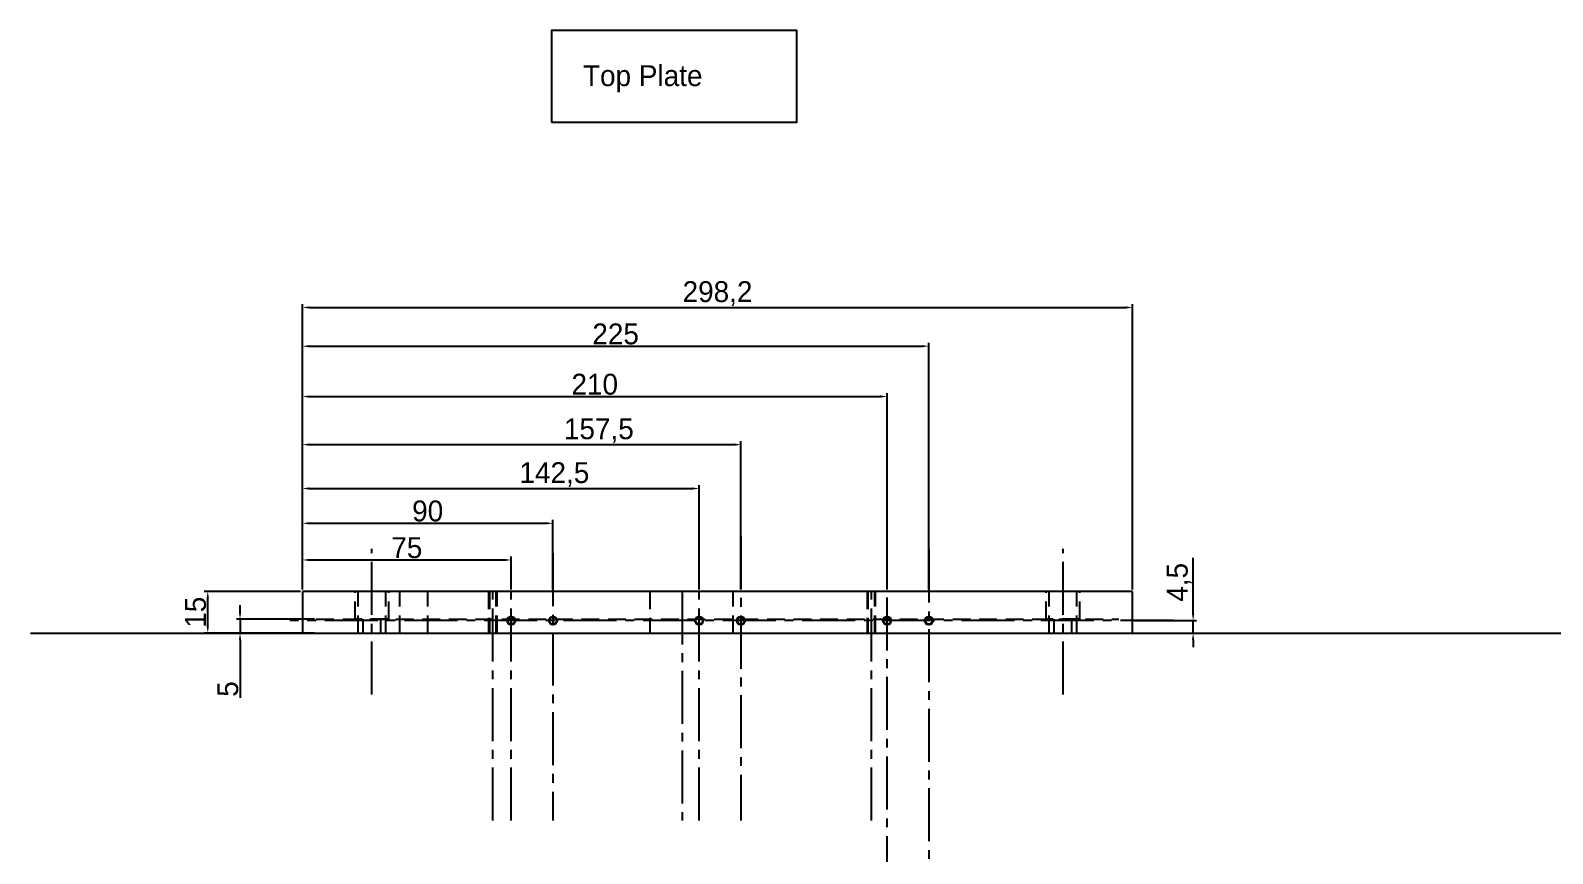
# Model space of a CAD drawing. Header units: millimetres. Extents: x -2438 to 7650, y -2358 to 2460.
# Drawn here: x 434 to 980, y 179 to 475 of the extents above; entities that cross this region are included whole.
import ezdxf

# ---------------------------------------------------------------- set-up
doc = ezdxf.new("R2010")
doc.units = ezdxf.units.MM
doc.linetypes.add('CENTER2', pattern=[28.575, 19.05, -3.175, 3.175, -3.175])
doc.linetypes.add('DASHED2', pattern=[9.525, 6.35, -3.175])
for name, color, linetype in [('Centre', 7, 'CENTER2'), ('Dimension', 1, 'Continuous'), ('Hidden small', 140, 'DASHED2')]:
    doc.layers.add(name, color=color, linetype=linetype)
doc.dimstyles.new('ISO-25', dxfattribs={"dimtxt": 7.5, "dimasz": 2.5, "dimexe": 1.25, "dimexo": 0.625, "dimtad": 1, "dimtxsty": 'Standard', "dimcen": 2.5, "dimadec": 0, "dimazin": 0, "dimtfac": 1, "dimtmove": 0, "dimatfit": 3, "dimfxl": 1, "dimarcsym": 0})

# ---------------------------------------------------------------- blocks, each defined once
blk = doc.blocks.new('*D3')
at = {"layer": 'Defpoints', "color": 0, "transparency": 16777216}
for p in [(606.2, 284.45), (531.2, 273.17), (606.2, 273.17)]:
    blk.add_point(p, dxfattribs=at)
at = {"layer": 'Dimension', "color": 0, "lineweight": -2, "transparency": 16777216}
for p, q in [((531.2, 273.8), (531.2, 285.7)), ((533.7, 284.45), (603.7, 284.45)), ((606.2, 273.8), (606.2, 285.7))]:
    blk.add_line(p, q, dxfattribs=at)
at = {"layer": 'Dimension', "color": 0, "transparency": 16777216}
for points in [[(533.7, 284.87), (533.7, 284.03), (531.2, 284.45)], [(603.7, 284.87), (603.7, 284.03), (606.2, 284.45)]]:
    blk.add_solid(points, dxfattribs=at)
at = {"layer": 'Dimension', "color": 0, "transparency": 16777216, "insert": (568.7, 288.82), "char_height": 7.5, "attachment_point": 5}
blk.add_mtext('75', dxfattribs=at)
blk = doc.blocks.new('*D4')
at = {"layer": 'Defpoints', "color": 0, "transparency": 16777216}
for p in [(673.7, 310.13), (531.2, 273.17), (673.7, 273.17)]:
    blk.add_point(p, dxfattribs=at)
at = {"layer": 'Dimension', "color": 0, "lineweight": -2, "transparency": 16777216}
for p, q in [((531.2, 273.8), (531.2, 311.38)), ((533.7, 310.13), (671.2, 310.13)), ((673.7, 273.8), (673.7, 311.38))]:
    blk.add_line(p, q, dxfattribs=at)
at = {"layer": 'Dimension', "color": 0, "transparency": 16777216}
for points in [[(533.7, 310.54), (533.7, 309.71), (531.2, 310.13)], [(671.2, 310.54), (671.2, 309.71), (673.7, 310.13)]]:
    blk.add_solid(points, dxfattribs=at)
at = {"layer": 'Dimension', "color": 0, "transparency": 16777216, "insert": (621.7, 315.13), "char_height": 7.5, "attachment_point": 5}
blk.add_mtext('142,5', dxfattribs=at)
blk = doc.blocks.new('*D5')
at = {"layer": 'Defpoints', "color": 0, "transparency": 16777216}
for p in [(688.7, 325.89), (531.2, 273.17), (688.7, 273.17)]:
    blk.add_point(p, dxfattribs=at)
at = {"layer": 'Dimension', "color": 0, "lineweight": -2, "transparency": 16777216}
for p, q in [((531.2, 273.8), (531.2, 327.14)), ((533.7, 325.89), (686.2, 325.89)), ((688.7, 273.8), (688.7, 327.14))]:
    blk.add_line(p, q, dxfattribs=at)
at = {"layer": 'Dimension', "color": 0, "transparency": 16777216}
for points in [[(533.7, 326.31), (533.7, 325.47), (531.2, 325.89)], [(686.2, 326.31), (686.2, 325.47), (688.7, 325.89)]]:
    blk.add_solid(points, dxfattribs=at)
at = {"layer": 'Dimension', "color": 0, "transparency": 16777216, "insert": (637.67, 330.89), "char_height": 7.5, "attachment_point": 5}
blk.add_mtext('157,5', dxfattribs=at)
blk = doc.blocks.new('*D6')
at = {"layer": 'Defpoints', "color": 0, "transparency": 16777216}
for p in [(741.2, 343.16), (531.2, 273.17), (741.2, 273.17)]:
    blk.add_point(p, dxfattribs=at)
at = {"layer": 'Dimension', "color": 0, "lineweight": -2, "transparency": 16777216}
for p, q in [((531.2, 273.8), (531.2, 344.41)), ((533.7, 343.16), (738.7, 343.16)), ((741.2, 273.8), (741.2, 344.41))]:
    blk.add_line(p, q, dxfattribs=at)
at = {"layer": 'Dimension', "color": 0, "transparency": 16777216}
for points in [[(533.7, 343.58), (533.7, 342.74), (531.2, 343.16)], [(738.7, 343.58), (738.7, 342.74), (741.2, 343.16)]]:
    blk.add_solid(points, dxfattribs=at)
at = {"layer": 'Dimension', "color": 0, "transparency": 16777216, "insert": (636.2, 347.54), "char_height": 7.5, "attachment_point": 5}
blk.add_mtext('210', dxfattribs=at)
blk = doc.blocks.new('*D7')
at = {"layer": 'Defpoints', "color": 0, "transparency": 16777216}
for p in [(756.2, 361.24), (531.2, 273.17), (756.2, 273.17)]:
    blk.add_point(p, dxfattribs=at)
at = {"layer": 'Dimension', "color": 0, "lineweight": -2, "transparency": 16777216}
for p, q in [((531.2, 273.8), (531.2, 362.49)), ((533.7, 361.24), (753.7, 361.24)), ((756.2, 273.8), (756.2, 362.49))]:
    blk.add_line(p, q, dxfattribs=at)
at = {"layer": 'Dimension', "color": 0, "transparency": 16777216}
for points in [[(533.7, 361.66), (533.7, 360.82), (531.2, 361.24)], [(753.7, 361.66), (753.7, 360.82), (756.2, 361.24)]]:
    blk.add_solid(points, dxfattribs=at)
at = {"layer": 'Dimension', "color": 0, "transparency": 16777216, "insert": (643.7, 365.61), "char_height": 7.5, "attachment_point": 5}
blk.add_mtext('225', dxfattribs=at)
blk = doc.blocks.new('*D10')
at = {"layer": 'Defpoints', "color": 0, "transparency": 16777216}
for p in [(829.4, 262.67), (851.12, 262.67), (829.4, 258.17)]:
    blk.add_point(p, dxfattribs=at)
at = {"layer": 'Dimension', "color": 0, "lineweight": -2, "transparency": 16777216}
for p, q in [((851.12, 265.17), (851.12, 285.17)), ((830.02, 262.67), (852.37, 262.67)), ((851.12, 258.17), (851.12, 262.67)), ((830.02, 258.17), (852.37, 258.17)), ((851.12, 255.67), (851.12, 253.17))]:
    blk.add_line(p, q, dxfattribs=at)
at = {"layer": 'Dimension', "color": 0, "transparency": 16777216}
for points in [[(850.7, 265.17), (851.54, 265.17), (851.12, 262.67)], [(850.7, 255.67), (851.54, 255.67), (851.12, 258.17)]]:
    blk.add_solid(points, dxfattribs=at)
at = {"layer": 'Dimension', "color": 0, "transparency": 16777216, "insert": (846.12, 276.42), "char_height": 7.5, "attachment_point": 5, "rotation": 90}
blk.add_mtext('4,5', dxfattribs=at)
blk = doc.blocks.new('*D11')
at = {"layer": 'Defpoints', "color": 0, "transparency": 16777216}
for p in [(508.8, 263.17), (536.2, 263.17), (536.2, 258.17)]:
    blk.add_point(p, dxfattribs=at)
at = {"layer": 'Dimension', "color": 0, "lineweight": -2, "transparency": 16777216}
for p, q in [((508.8, 265.67), (508.8, 268.17)), ((535.57, 263.17), (507.55, 263.17)), ((508.8, 263.17), (508.8, 258.17)), ((535.57, 258.17), (507.55, 258.17)), ((508.8, 255.67), (508.8, 234.98))]:
    blk.add_line(p, q, dxfattribs=at)
at = {"layer": 'Dimension', "color": 0, "transparency": 16777216}
for points in [[(508.38, 265.67), (509.21, 265.67), (508.8, 263.17)], [(508.38, 255.67), (509.21, 255.67), (508.8, 258.17)]]:
    blk.add_solid(points, dxfattribs=at)
at = {"layer": 'Dimension', "color": 0, "transparency": 16777216, "insert": (504.42, 238.1), "char_height": 7.5, "attachment_point": 5, "rotation": 90}
blk.add_mtext('5', dxfattribs=at)
blk = doc.blocks.new('*D12')
at = {"layer": 'Defpoints', "color": 0, "transparency": 16777216}
for p in [(497.21, 273.17), (531.2, 273.17), (536.2, 258.17)]:
    blk.add_point(p, dxfattribs=at)
at = {"layer": 'Dimension', "color": 0, "lineweight": -2, "transparency": 16777216}
for p, q in [((530.57, 273.17), (495.96, 273.17)), ((497.21, 260.67), (497.21, 270.67)), ((535.57, 258.17), (495.96, 258.17))]:
    blk.add_line(p, q, dxfattribs=at)
at = {"layer": 'Dimension', "color": 0, "transparency": 16777216}
for points in [[(496.8, 270.67), (497.63, 270.67), (497.21, 273.17)], [(496.8, 260.67), (497.63, 260.67), (497.21, 258.17)]]:
    blk.add_solid(points, dxfattribs=at)
at = {"layer": 'Dimension', "color": 0, "transparency": 16777216, "insert": (492.84, 265.67), "char_height": 7.5, "attachment_point": 5, "rotation": 90}
blk.add_mtext('15', dxfattribs=at)
blk = doc.blocks.new('*D61')
at = {"layer": 'Defpoints', "color": 0, "transparency": 16777216}
for p in [(621.2, 297.64), (531.2, 273.17), (621.2, 273.17)]:
    blk.add_point(p, dxfattribs=at)
at = {"layer": 'Dimension', "color": 0, "lineweight": -2, "transparency": 16777216}
for p, q in [((531.2, 273.8), (531.2, 298.89)), ((533.7, 297.64), (618.7, 297.64)), ((621.2, 273.8), (621.2, 298.89))]:
    blk.add_line(p, q, dxfattribs=at)
at = {"layer": 'Dimension', "color": 0, "transparency": 16777216}
for points in [[(533.7, 298.06), (533.7, 297.22), (531.2, 297.64)], [(618.7, 298.06), (618.7, 297.22), (621.2, 297.64)]]:
    blk.add_solid(points, dxfattribs=at)
at = {"layer": 'Dimension', "color": 0, "transparency": 16777216, "insert": (576.2, 302.01), "char_height": 7.5, "attachment_point": 5}
blk.add_mtext('90', dxfattribs=at)
blk = doc.blocks.new('*D66')
at = {"layer": 'Defpoints', "color": 0, "transparency": 16777216}
for p in [(829.4, 375.15), (531.2, 273.17), (829.4, 273.17)]:
    blk.add_point(p, dxfattribs=at)
at = {"layer": 'Dimension', "color": 0, "lineweight": -2, "transparency": 16777216}
for p, q in [((531.2, 273.8), (531.2, 376.4)), ((533.7, 375.15), (826.9, 375.15)), ((829.4, 273.8), (829.4, 376.4))]:
    blk.add_line(p, q, dxfattribs=at)
at = {"layer": 'Dimension', "color": 0, "transparency": 16777216}
for points in [[(533.7, 375.57), (533.7, 374.74), (531.2, 375.15)], [(826.9, 375.57), (826.9, 374.74), (829.4, 375.15)]]:
    blk.add_solid(points, dxfattribs=at)
at = {"layer": 'Dimension', "color": 0, "transparency": 16777216, "insert": (680.3, 380.15), "char_height": 7.5, "attachment_point": 5}
blk.add_mtext('298,2', dxfattribs=at)

msp = doc.modelspace()

# ---------------------------------------------------------------- linework, layer by layer
for p, q in [((829.397, 273.174), (531.197, 273.174)), ((531.197, 273.174), (531.197, 268.174)), ((531.197, 268.174), (531.197, 258.174)), ((829.397, 268.174), (829.397, 273.174)), ((829.397, 258.174), (829.397, 268.174)), ((433.518, 258.174), (2150.15, 258.174)), ((531.197, 258.174), (824.397, 258.174))]:
    msp.add_line(p, q)
for centre, radius in [((606.197, 262.674), 1.5), ((606.197, 262.674), 1.25), ((621.197, 262.674), 1.5), ((621.197, 262.674), 1.25), ((673.697, 262.674), 1.5), ((673.697, 262.674), 1.25), ((688.697, 262.674), 1.5), ((688.697, 262.674), 1.25), ((741.197, 262.674), 1.5), ((741.197, 262.674), 1.25), ((756.197, 262.674), 1.5), ((756.197, 262.674), 1.25)]:
    msp.add_circle(centre, radius)
at = {"layer": 'Centre'}
for p, q in [((673.697, 190.83), (673.697, 289.943)), ((688.697, 293.023), (688.697, 190.83)), ((556.197, 236.151), (556.197, 288.479)), ((621.197, 286.943), (621.197, 190.83)), ((741.197, -90.936), (741.197, 288.023)), ((756.197, 288.174), (756.197, -90.936)), ((804.397, 236.151), (804.397, 288.479)), ((599.597, 190.83), (599.597, 273.174)), ((606.197, 190.83), (606.197, 273.174)), ((667.597, 273.174), (667.597, 190.83)), ((735.597, 190.83), (735.597, 273.174)), ((844.08, 262.674), (526.638, 262.674))]:
    msp.add_line(p, q, dxfattribs=at)
at = {"layer": 'Dimension'}
msp.add_lwpolyline([(620.703, 441.674), (708.764, 441.674), (708.764, 474.674), (620.703, 474.674)], close=True, dxfattribs=at)
at = {"layer": 'Hidden small'}
for p, q in [((550.197, 263.174), (550.197, 273.174)), ((551.197, 258.174), (551.197, 273.174)), ((561.189, 258.174), (561.189, 272.894)), ((562.197, 263.174), (562.197, 273.174)), ((566.197, 258.174), (566.197, 273.174)), ((576.197, 258.174), (576.197, 273.174)), ((598.097, 273.174), (598.097, 258.174)), ((598.347, 273.174), (598.347, 258.174)), ((600.847, 258.174), (600.847, 273.174)), ((601.097, 258.174), (601.097, 273.174)), ((655.936, 273.174), (655.936, 258.174)), ((685.911, 258.174), (685.911, 273.174)), ((734.097, 273.174), (734.097, 258.174)), ((734.347, 273.174), (734.347, 258.174)), ((736.847, 258.174), (736.847, 273.174)), ((737.097, 258.174), (737.097, 273.174)), ((798.397, 263.174), (798.397, 273.174)), ((799.397, 258.174), (799.397, 273.174)), ((809.389, 258.174), (809.389, 272.894)), ((810.397, 263.174), (810.397, 273.174)), ((536.197, 263.174), (824.397, 263.174)), ((562.197, 263.174), (550.197, 263.174)), ((553.072, 258.174), (553.072, 263.174)), ((559.322, 258.174), (559.322, 263.174)), ((810.397, 263.174), (798.397, 263.174)), ((801.272, 258.174), (801.272, 263.174)), ((807.522, 258.174), (807.522, 263.174))]:
    msp.add_line(p, q, dxfattribs=at)

# ---------------------------------------------------------------- texts
at = {"layer": 'Dimension', "insert": (631.975, 462.182), "char_height": 7.5, "attachment_point": 1}
msp.add_mtext_dynamic_manual_height_columns('Top Plate', width=294.18325, gutter_width=12.5, heights=[0], dxfattribs=at)

# ---------------------------------------------------------------- dimensions: what is measured, and where the dimension line sits
at = {"layer": 'Dimension'}
for base, p2, picture, middle in [((829.397, 375.153), (829.397, 273.174), '*D66', (680.297, 380.153)), ((756.197, 361.239), (756.197, 273.174), '*D7', (643.697, 365.614)), ((741.197, 343.16), (741.197, 273.174), '*D6', (636.197, 347.535)), ((621.197, 297.64), (621.197, 273.174), '*D61', (576.197, 302.015)), ((606.197, 284.45), (606.197, 273.174), '*D3', (568.697, 288.825))]:
    dim = msp.add_linear_dim(base=base, p1=(531.197, 273.174), p2=p2, dimstyle='ISO-25', dxfattribs=at)
    dim.commit()
    dim.dimension.update_dxf_attribs({"geometry": picture, "text_midpoint": middle})
for base, p2, picture, middle in [((688.697, 325.889), (688.697, 273.174), '*D5', (637.669, 325.889)), ((673.697, 310.126), (673.697, 273.174), '*D4', (621.698, 310.126))]:
    dim = msp.add_linear_dim(base=base, p1=(531.197, 273.174), p2=p2, dimstyle='ISO-25', dxfattribs=at)
    dim.commit()
    dim.dimension.update_dxf_attribs({"geometry": picture, "text_midpoint": middle, "dimtype": 160})
for base, p1, p2, picture, middle in [((851.12, 262.674), (829.397, 258.174), (829.397, 262.674), '*D10', (846.12, 276.424)), ((497.214, 273.174), (536.197, 258.174), (531.197, 273.174), '*D12', (492.839, 265.674))]:
    dim = msp.add_linear_dim(base=base, p1=p1, p2=p2, angle=90, dimstyle='ISO-25', dxfattribs=at)
    dim.commit()
    dim.dimension.update_dxf_attribs({"geometry": picture, "text_midpoint": middle})
dim = msp.add_linear_dim(base=(508.798, 263.174), p1=(536.197, 258.174), p2=(536.197, 263.174), angle=90, dimstyle='ISO-25', dxfattribs=at)
dim.commit()
dim.dimension.update_dxf_attribs({"geometry": '*D11', "text_midpoint": (508.798, 238.104), "dimtype": 160})

doc.saveas('drawing.dxf')
